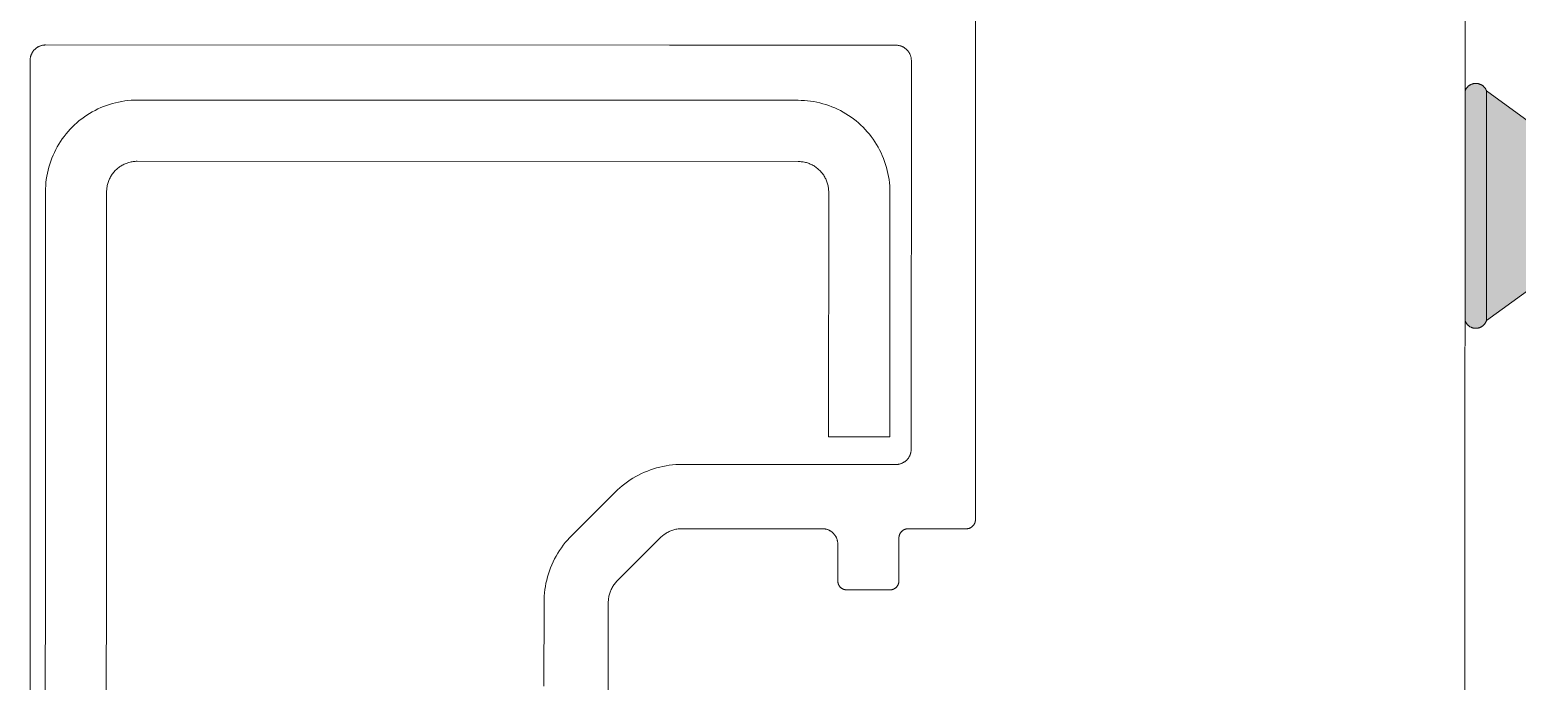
# Model space of a CAD drawing. Header units: metres. Extents: x 19 to 230, y -653 to -519.
# Drawn here: x 27.06818 to 27.1168, y -529.98533 to -529.96404 of the extents above; entities that cross this region are included whole.
import ezdxf

# ---------------------------------------------------------------- set-up
doc = ezdxf.new("R2010")
doc.units = ezdxf.units.M
doc.header["$LTSCALE"] = 0.0125
for name, color, linetype, lineweight in [('05Fenster', 171, 'Continuous', 15), ('Befestigung', 253, 'Continuous', 5), ('Fenster2', 161, 'Continuous', 5)]:
    doc.layers.add(name, color=color, linetype=linetype, lineweight=lineweight)

# ---------------------------------------------------------------- blocks, each defined once
blk = doc.blocks.new('ElementFe seite')
at = {"layer": 'Befestigung', "linetype": 'Continuous', "lineweight": 0}
h = blk.add_hatch(color=256, dxfattribs=at)
h.paths.add_polyline_path([(52.865, 158.985), (52.365, 158.985), (52.365, 155.085), (52.865, 155.085)])
h.paths.add_polyline_path([(59.1, 160.785), (56.615, 158.985), (56.615, 155.085), (59.1, 153.28)])
h.paths.add_polyline_path([(59.8, 160.785), (59.796, 160.797), (59.792, 160.809), (59.787, 160.821), (59.782, 160.833), (59.776, 160.844), (59.77, 160.855), (59.764, 160.866), (59.757, 160.877), (59.75, 160.888), (59.742, 160.898), (59.734, 160.908), (59.726, 160.918), (59.717, 160.927), (59.708, 160.937), (59.699, 160.945), (59.69, 160.954), (59.68, 160.962), (59.67, 160.97), (59.66, 160.977), (59.649, 160.984), (59.638, 160.991), (59.627, 160.998), (59.616, 161.004), (59.604, 161.009), (59.593, 161.014), (59.581, 161.019), (59.569, 161.023), (59.557, 161.027), (59.545, 161.031), (59.532, 161.034), (59.52, 161.037), (59.507, 161.039), (59.495, 161.041), (59.482, 161.042), (59.469, 161.043), (59.456, 161.043), (59.444, 161.043), (59.431, 161.043), (59.418, 161.042), (59.405, 161.041), (59.393, 161.039), (59.38, 161.037), (59.368, 161.034), (59.355, 161.031), (59.343, 161.027), (59.331, 161.023), (59.319, 161.019), (59.307, 161.014), (59.296, 161.009), (59.284, 161.004), (59.273, 160.998), (59.262, 160.991), (59.251, 160.984), (59.24, 160.977), (59.23, 160.97), (59.22, 160.962), (59.21, 160.954), (59.201, 160.945), (59.192, 160.937), (59.183, 160.927), (59.174, 160.918), (59.166, 160.908), (59.158, 160.898), (59.15, 160.888), (59.143, 160.877), (59.136, 160.866), (59.13, 160.855), (59.124, 160.844), (59.118, 160.833), (59.113, 160.821), (59.108, 160.809), (59.104, 160.797), (59.1, 160.785), (59.1, 153.28), (59.105, 153.268), (59.11, 153.256), (59.116, 153.245), (59.122, 153.233), (59.129, 153.222), (59.136, 153.211), (59.143, 153.2), (59.151, 153.189), (59.159, 153.179), (59.167, 153.169), (59.176, 153.159), (59.185, 153.15), (59.194, 153.141), (59.204, 153.132), (59.214, 153.124), (59.224, 153.116), (59.235, 153.108), (59.246, 153.101), (59.257, 153.094), (59.268, 153.087), (59.28, 153.081), (59.292, 153.075), (59.304, 153.07), (59.316, 153.065), (59.328, 153.061), (59.34, 153.057), (59.353, 153.053), (59.366, 153.05), (59.378, 153.047), (59.391, 153.045), (59.404, 153.043), (59.417, 153.042), (59.43, 153.041), (59.443, 153.04), (59.457, 153.04), (59.47, 153.041), (59.483, 153.042), (59.496, 153.043), (59.509, 153.045), (59.522, 153.047), (59.534, 153.05), (59.547, 153.053), (59.56, 153.057), (59.572, 153.061), (59.584, 153.065), (59.596, 153.07), (59.608, 153.075), (59.62, 153.081), (59.632, 153.087), (59.643, 153.094), (59.654, 153.101), (59.665, 153.108), (59.676, 153.116), (59.686, 153.124), (59.696, 153.132), (59.706, 153.141), (59.715, 153.15), (59.724, 153.159), (59.733, 153.169), (59.741, 153.179), (59.749, 153.189), (59.757, 153.2), (59.764, 153.211), (59.771, 153.222), (59.778, 153.233), (59.784, 153.245), (59.79, 153.256), (59.795, 153.268), (59.8, 153.28)])
at = {"layer": 'Befestigung', "linetype": 'Continuous', "lineweight": 5}
for points in [[(59.1, 160.785), (59.104, 160.797), (59.108, 160.809), (59.113, 160.821), (59.118, 160.833), (59.124, 160.844), (59.13, 160.855), (59.136, 160.866), (59.143, 160.877), (59.15, 160.888), (59.158, 160.898), (59.166, 160.908), (59.174, 160.918), (59.183, 160.927), (59.192, 160.937), (59.201, 160.945), (59.21, 160.954), (59.22, 160.962), (59.23, 160.97), (59.24, 160.977), (59.251, 160.984), (59.262, 160.991), (59.273, 160.998), (59.284, 161.004), (59.296, 161.009), (59.307, 161.014), (59.319, 161.019), (59.331, 161.023), (59.343, 161.027), (59.355, 161.031), (59.368, 161.034), (59.38, 161.037), (59.393, 161.039), (59.405, 161.041), (59.418, 161.042), (59.431, 161.043), (59.444, 161.043), (59.456, 161.043), (59.469, 161.043), (59.482, 161.042), (59.495, 161.041), (59.507, 161.039), (59.52, 161.037), (59.532, 161.034), (59.545, 161.031), (59.557, 161.027), (59.569, 161.023), (59.581, 161.019), (59.593, 161.014), (59.604, 161.009), (59.616, 161.004), (59.627, 160.998), (59.638, 160.991), (59.649, 160.984), (59.66, 160.977), (59.67, 160.97), (59.68, 160.962), (59.69, 160.954), (59.699, 160.945), (59.708, 160.937), (59.717, 160.927), (59.726, 160.918), (59.734, 160.908), (59.742, 160.898), (59.75, 160.888), (59.757, 160.877), (59.764, 160.866), (59.77, 160.855), (59.776, 160.844), (59.782, 160.833), (59.787, 160.821), (59.792, 160.809), (59.796, 160.797), (59.8, 160.785)], [(59.1, 153.28), (59.1, 160.785)], [(59.8, 160.785), (59.8, 153.28)], [(59.8, 153.28), (59.795, 153.268), (59.79, 153.256), (59.784, 153.245), (59.778, 153.233), (59.771, 153.222), (59.764, 153.211), (59.757, 153.2), (59.749, 153.189), (59.741, 153.179), (59.733, 153.169), (59.724, 153.159), (59.715, 153.15), (59.706, 153.141), (59.696, 153.132), (59.686, 153.124), (59.676, 153.116), (59.665, 153.108), (59.654, 153.101), (59.643, 153.094), (59.632, 153.087), (59.62, 153.081), (59.608, 153.075), (59.596, 153.07), (59.584, 153.065), (59.572, 153.061), (59.56, 153.057), (59.547, 153.053), (59.534, 153.05), (59.522, 153.047), (59.509, 153.045), (59.496, 153.043), (59.483, 153.042), (59.47, 153.041), (59.457, 153.04), (59.443, 153.04), (59.43, 153.041), (59.417, 153.042), (59.404, 153.043), (59.391, 153.045), (59.378, 153.047), (59.366, 153.05), (59.353, 153.053), (59.34, 153.057), (59.328, 153.061), (59.316, 153.065), (59.304, 153.07), (59.292, 153.075), (59.28, 153.081), (59.268, 153.087), (59.257, 153.094), (59.246, 153.101), (59.235, 153.108), (59.224, 153.116), (59.214, 153.124), (59.204, 153.132), (59.194, 153.141), (59.185, 153.15), (59.176, 153.159), (59.167, 153.169), (59.159, 153.179), (59.151, 153.189), (59.143, 153.2), (59.136, 153.211), (59.129, 153.222), (59.122, 153.233), (59.116, 153.245), (59.11, 153.256), (59.105, 153.268), (59.1, 153.28)]]:
    blk.add_lwpolyline(points, dxfattribs=at)
blk.add_lwpolyline([(59.1, 160.785), (59.1, 153.28), (56.615, 155.085), (56.615, 158.985)], close=True, dxfattribs=at)
at = {"layer": 'Fenster2', "flags": 128}
for points in [[(106.699, 152.3), (106.699, 193.899)], [(104.199, 156.6), (104.199, 186.2)], [(106.199, 186.2), (106.199, 156.6)], [(59.8, 176.047), (59.8, 147.2)], [(87.799, 170.014), (87.799, 175.4)], [(89.899, 172.753), (89.899, 170.014)], [(87.507, 169.307), (87.53, 169.331), (87.553, 169.357), (87.575, 169.383), (87.596, 169.41), (87.616, 169.437), (87.636, 169.466), (87.654, 169.494), (87.671, 169.524), (87.687, 169.554), (87.703, 169.585), (87.717, 169.616), (87.73, 169.647), (87.742, 169.679), (87.753, 169.712), (87.762, 169.744), (87.771, 169.777), (87.779, 169.811), (87.785, 169.844), (87.79, 169.878), (87.794, 169.912), (87.797, 169.946), (87.799, 169.98), (87.799, 170.014)], [(89.899, 170.014), (89.898, 169.908), (89.892, 169.802), (89.883, 169.697), (89.871, 169.592), (89.854, 169.487), (89.835, 169.383), (89.811, 169.28), (89.785, 169.178), (89.754, 169.076), (89.72, 168.976), (89.683, 168.877), (89.643, 168.779), (89.599, 168.683), (89.552, 168.588), (89.502, 168.495), (89.448, 168.403), (89.392, 168.314), (89.332, 168.226), (89.27, 168.141), (89.204, 168.058), (89.136, 167.977), (89.065, 167.898), (88.991, 167.822)], [(78.299, 169.3), (78.3, 169.31), (78.3, 169.32), (78.301, 169.33), (78.302, 169.341), (78.304, 169.351), (78.306, 169.361), (78.308, 169.371), (78.311, 169.381), (78.314, 169.391), (78.317, 169.4), (78.32, 169.41), (78.324, 169.419), (78.329, 169.429), (78.333, 169.438), (78.338, 169.447), (78.343, 169.456), (78.349, 169.464), (78.354, 169.473), (78.36, 169.481), (78.367, 169.489), (78.373, 169.497), (78.38, 169.505), (78.387, 169.512), (78.395, 169.519), (78.402, 169.526), (78.41, 169.533), (78.418, 169.539), (78.426, 169.545), (78.435, 169.551), (78.444, 169.556), (78.452, 169.561), (78.461, 169.566), (78.471, 169.571), (78.48, 169.575), (78.489, 169.579), (78.499, 169.582), (78.509, 169.586), (78.519, 169.589), (78.528, 169.591), (78.538, 169.594), (78.548, 169.595), (78.559, 169.597), (78.569, 169.598), (78.579, 169.599), (78.589, 169.6), (78.599, 169.6)], [(78.299, 167.9), (78.299, 169.3)], [(78.599, 169.6), (79.999, 169.6)], [(79.999, 169.6), (80.01, 169.6), (80.02, 169.599), (80.03, 169.598), (80.04, 169.597), (80.05, 169.595), (80.061, 169.594), (80.07, 169.591), (80.08, 169.589), (80.09, 169.586), (80.1, 169.582), (80.11, 169.579), (80.119, 169.575), (80.128, 169.571), (80.137, 169.566), (80.146, 169.561), (80.155, 169.556), (80.164, 169.551), (80.172, 169.545), (80.181, 169.539), (80.189, 169.533), (80.197, 169.526), (80.204, 169.519), (80.212, 169.512), (80.219, 169.505), (80.226, 169.497), (80.232, 169.489), (80.239, 169.481), (80.245, 169.473), (80.25, 169.464), (80.256, 169.456), (80.261, 169.447), (80.266, 169.438), (80.27, 169.429), (80.275, 169.419), (80.279, 169.41), (80.282, 169.4), (80.285, 169.391), (80.288, 169.381), (80.291, 169.371), (80.293, 169.361), (80.295, 169.351), (80.297, 169.341), (80.298, 169.33), (80.299, 169.32), (80.299, 169.31), (80.299, 169.3)], [(80.299, 169.3), (80.299, 168.1)], [(86.092, 167.893), (87.507, 169.307)], [(77.999, 167.6), (78.01, 167.6), (78.02, 167.601), (78.03, 167.601), (78.04, 167.603), (78.05, 167.604), (78.061, 167.606), (78.07, 167.608), (78.08, 167.611), (78.09, 167.614), (78.1, 167.617), (78.11, 167.621), (78.119, 167.625), (78.128, 167.629), (78.137, 167.633), (78.146, 167.638), (78.155, 167.643), (78.164, 167.649), (78.172, 167.655), (78.181, 167.661), (78.189, 167.667), (78.197, 167.674), (78.204, 167.681), (78.212, 167.688), (78.219, 167.695), (78.226, 167.703), (78.232, 167.71), (78.239, 167.719), (78.245, 167.727), (78.25, 167.735), (78.256, 167.744), (78.261, 167.753), (78.266, 167.762), (78.27, 167.771), (78.275, 167.78), (78.279, 167.79), (78.282, 167.799), (78.285, 167.809), (78.288, 167.819), (78.291, 167.829), (78.293, 167.839), (78.295, 167.849), (78.297, 167.859), (78.298, 167.869), (78.299, 167.879), (78.299, 167.89), (78.299, 167.9)], [(80.299, 168.1), (80.3, 168.083), (80.301, 168.066), (80.302, 168.049), (80.304, 168.032), (80.307, 168.015), (80.31, 167.998), (80.314, 167.981), (80.318, 167.965), (80.323, 167.949), (80.328, 167.932), (80.334, 167.916), (80.341, 167.901), (80.348, 167.885), (80.356, 167.87), (80.364, 167.855), (80.372, 167.84), (80.381, 167.826), (80.391, 167.811), (80.401, 167.798), (80.412, 167.784), (80.423, 167.771), (80.434, 167.759), (80.446, 167.746), (80.458, 167.734), (80.471, 167.723), (80.484, 167.712), (80.497, 167.701), (80.511, 167.691), (80.525, 167.682), (80.54, 167.673), (80.554, 167.664), (80.569, 167.656), (80.585, 167.648), (80.6, 167.641), (80.616, 167.635), (80.632, 167.629), (80.648, 167.623), (80.665, 167.618), (80.681, 167.614), (80.698, 167.61), (80.715, 167.607), (80.731, 167.604), (80.748, 167.602), (80.765, 167.601), (80.782, 167.6), (80.799, 167.6)], [(85.385, 167.6), (85.419, 167.6), (85.453, 167.602), (85.488, 167.605), (85.521, 167.609), (85.555, 167.614), (85.589, 167.621), (85.622, 167.628), (85.655, 167.637), (85.688, 167.647), (85.72, 167.658), (85.752, 167.67), (85.784, 167.683), (85.815, 167.697), (85.845, 167.712), (85.875, 167.728), (85.905, 167.745), (85.934, 167.764), (85.962, 167.783), (85.989, 167.803), (86.016, 167.824), (86.042, 167.846), (86.068, 167.869), (86.092, 167.893)], [(88.991, 167.822), (87.577, 166.408)], [(75.799, 167.3), (75.8, 167.31), (75.8, 167.32), (75.801, 167.33), (75.802, 167.341), (75.804, 167.351), (75.806, 167.361), (75.808, 167.371), (75.811, 167.381), (75.814, 167.391), (75.817, 167.4), (75.82, 167.41), (75.824, 167.419), (75.829, 167.429), (75.833, 167.438), (75.838, 167.447), (75.843, 167.456), (75.849, 167.464), (75.854, 167.473), (75.86, 167.481), (75.867, 167.489), (75.873, 167.497), (75.88, 167.505), (75.887, 167.512), (75.895, 167.519), (75.902, 167.526), (75.91, 167.533), (75.918, 167.539), (75.926, 167.545), (75.935, 167.551), (75.944, 167.556), (75.952, 167.561), (75.961, 167.566), (75.971, 167.571), (75.98, 167.575), (75.989, 167.579), (75.999, 167.582), (76.009, 167.586), (76.019, 167.589), (76.028, 167.591), (76.038, 167.594), (76.048, 167.595), (76.059, 167.597), (76.069, 167.598), (76.079, 167.599), (76.089, 167.6), (76.099, 167.6)], [(75.799, 150.2), (75.799, 167.3)], [(76.099, 167.6), (77.999, 167.6)], [(80.799, 167.6), (85.385, 167.6)], [(87.577, 166.408), (87.501, 166.334), (87.423, 166.263), (87.342, 166.195), (87.258, 166.13), (87.173, 166.067), (87.085, 166.008), (86.996, 165.951), (86.905, 165.898), (86.811, 165.847), (86.717, 165.8), (86.62, 165.756), (86.522, 165.716), (86.423, 165.679), (86.323, 165.645), (86.222, 165.615), (86.119, 165.588), (86.016, 165.565), (85.912, 165.545), (85.807, 165.529), (85.702, 165.516), (85.597, 165.507), (85.491, 165.502), (85.385, 165.5)], [(78.399, 165.5), (78.382, 165.5), (78.365, 165.499), (78.348, 165.497), (78.331, 165.495), (78.315, 165.493), (78.298, 165.489), (78.281, 165.486), (78.265, 165.481), (78.248, 165.476), (78.232, 165.471), (78.216, 165.465), (78.2, 165.458), (78.185, 165.451), (78.169, 165.444), (78.154, 165.436), (78.14, 165.427), (78.125, 165.418), (78.111, 165.408), (78.097, 165.398), (78.084, 165.388), (78.071, 165.377), (78.058, 165.365), (78.046, 165.353), (78.034, 165.341), (78.023, 165.328), (78.012, 165.315), (78.001, 165.302), (77.991, 165.288), (77.981, 165.274), (77.972, 165.26), (77.964, 165.245), (77.956, 165.23), (77.948, 165.215), (77.941, 165.199), (77.934, 165.183), (77.928, 165.167), (77.923, 165.151), (77.918, 165.135), (77.914, 165.118), (77.91, 165.102), (77.907, 165.085), (77.904, 165.068), (77.902, 165.051), (77.901, 165.034), (77.9, 165.017), (77.899, 165)], [(85.385, 165.5), (78.399, 165.5)], [(77.899, 165), (77.899, 152.3)], [(78.599, 164.6), (80.599, 164.6)], [(78.599, 156.6), (78.599, 164.6)], [(80.599, 164.6), (80.599, 156.6)], [(81.599, 153.6), (81.497, 153.602), (81.395, 153.607), (81.293, 153.616), (81.191, 153.628), (81.09, 153.643), (80.989, 153.663), (80.889, 153.685), (80.79, 153.711), (80.692, 153.74), (80.595, 153.773), (80.499, 153.809), (80.404, 153.848), (80.311, 153.891), (80.219, 153.936), (80.129, 153.985), (80.041, 154.037), (79.954, 154.091), (79.869, 154.149), (79.787, 154.209), (79.706, 154.273), (79.628, 154.339), (79.552, 154.407), (79.478, 154.478), (79.407, 154.552), (79.338, 154.628), (79.272, 154.707), (79.209, 154.787), (79.149, 154.87), (79.091, 154.954), (79.036, 155.041), (78.984, 155.129), (78.936, 155.22), (78.89, 155.311), (78.848, 155.405), (78.809, 155.499), (78.773, 155.595), (78.74, 155.692), (78.711, 155.79), (78.685, 155.89), (78.662, 155.989), (78.643, 156.09), (78.627, 156.191), (78.615, 156.293), (78.606, 156.395), (78.601, 156.497), (78.599, 156.6)], [(80.599, 156.6), (80.6, 156.566), (80.602, 156.532), (80.605, 156.498), (80.609, 156.464), (80.614, 156.43), (80.62, 156.396), (80.628, 156.363), (80.637, 156.33), (80.646, 156.297), (80.657, 156.265), (80.669, 156.233), (80.682, 156.201), (80.696, 156.17), (80.712, 156.14), (80.728, 156.11), (80.745, 156.08), (80.763, 156.051), (80.782, 156.023), (80.803, 155.996), (80.824, 155.969), (80.846, 155.943), (80.869, 155.917), (80.892, 155.893), (80.917, 155.869), (80.942, 155.846), (80.968, 155.824), (80.995, 155.803), (81.023, 155.783), (81.051, 155.764), (81.08, 155.745), (81.109, 155.728), (81.139, 155.712), (81.17, 155.697), (81.201, 155.683), (81.233, 155.67), (81.265, 155.658), (81.297, 155.647), (81.33, 155.637), (81.363, 155.628), (81.396, 155.621), (81.43, 155.614), (81.463, 155.609), (81.497, 155.605), (81.531, 155.602), (81.565, 155.6), (81.599, 155.6)], [(103.199, 155.6), (103.234, 155.6), (103.268, 155.602), (103.302, 155.605), (103.336, 155.609), (103.369, 155.614), (103.403, 155.621), (103.436, 155.628), (103.469, 155.637), (103.502, 155.647), (103.534, 155.658), (103.566, 155.67), (103.598, 155.683), (103.629, 155.697), (103.659, 155.712), (103.69, 155.728), (103.719, 155.745), (103.748, 155.764), (103.776, 155.783), (103.804, 155.803), (103.831, 155.824), (103.857, 155.846), (103.882, 155.869), (103.907, 155.893), (103.93, 155.917), (103.953, 155.943), (103.975, 155.969), (103.996, 155.996), (104.016, 156.023), (104.036, 156.051), (104.054, 156.08), (104.071, 156.11), (104.087, 156.14), (104.103, 156.17), (104.117, 156.201), (104.13, 156.233), (104.142, 156.265), (104.153, 156.297), (104.162, 156.33), (104.171, 156.363), (104.179, 156.396), (104.185, 156.43), (104.19, 156.464), (104.194, 156.498), (104.197, 156.532), (104.199, 156.566), (104.199, 156.6)], [(106.199, 156.6), (106.198, 156.497), (106.192, 156.395), (106.184, 156.293), (106.171, 156.191), (106.156, 156.09), (106.137, 155.989), (106.114, 155.89), (106.088, 155.79), (106.059, 155.692), (106.026, 155.595), (105.99, 155.499), (105.951, 155.405), (105.909, 155.311), (105.863, 155.22), (105.814, 155.129), (105.763, 155.041), (105.708, 154.954), (105.65, 154.87), (105.59, 154.787), (105.527, 154.707), (105.461, 154.628), (105.392, 154.552), (105.321, 154.478), (105.247, 154.407), (105.171, 154.339), (105.093, 154.273), (105.012, 154.209), (104.929, 154.149), (104.845, 154.091), (104.758, 154.037), (104.67, 153.985), (104.58, 153.936), (104.488, 153.891), (104.395, 153.848), (104.3, 153.809), (104.204, 153.773), (104.107, 153.74), (104.009, 153.711), (103.91, 153.685), (103.81, 153.663), (103.709, 153.643), (103.608, 153.628), (103.506, 153.616), (103.404, 153.607), (103.302, 153.602), (103.199, 153.6)], [(81.599, 155.6), (103.199, 155.6)], [(103.199, 153.6), (81.599, 153.6)], [(77.899, 152.3), (77.9, 152.283), (77.901, 152.266), (77.902, 152.249), (77.904, 152.232), (77.907, 152.215), (77.91, 152.198), (77.914, 152.181), (77.918, 152.165), (77.923, 152.149), (77.928, 152.132), (77.934, 152.116), (77.941, 152.101), (77.948, 152.085), (77.956, 152.07), (77.964, 152.055), (77.972, 152.04), (77.981, 152.026), (77.991, 152.011), (78.001, 151.998), (78.012, 151.984), (78.023, 151.971), (78.034, 151.959), (78.046, 151.946), (78.058, 151.934), (78.071, 151.923), (78.084, 151.912), (78.097, 151.901), (78.111, 151.891), (78.125, 151.882), (78.14, 151.873), (78.154, 151.864), (78.169, 151.856), (78.185, 151.848), (78.2, 151.841), (78.216, 151.835), (78.232, 151.829), (78.248, 151.823), (78.265, 151.818), (78.281, 151.814), (78.298, 151.81), (78.315, 151.807), (78.331, 151.804), (78.348, 151.802), (78.365, 151.801), (78.382, 151.8), (78.399, 151.8)], [(106.199, 151.8), (106.217, 151.8), (106.234, 151.801), (106.251, 151.802), (106.268, 151.804), (106.284, 151.807), (106.301, 151.81), (106.318, 151.814), (106.334, 151.818), (106.351, 151.823), (106.367, 151.829), (106.383, 151.835), (106.399, 151.841), (106.414, 151.848), (106.429, 151.856), (106.445, 151.864), (106.459, 151.873), (106.474, 151.882), (106.488, 151.891), (106.502, 151.901), (106.515, 151.912), (106.528, 151.923), (106.541, 151.934), (106.553, 151.946), (106.565, 151.959), (106.576, 151.971), (106.587, 151.984), (106.598, 151.998), (106.608, 152.011), (106.618, 152.026), (106.627, 152.04), (106.635, 152.055), (106.643, 152.07), (106.651, 152.085), (106.658, 152.101), (106.665, 152.116), (106.671, 152.132), (106.676, 152.149), (106.681, 152.165), (106.685, 152.181), (106.689, 152.198), (106.692, 152.215), (106.695, 152.232), (106.697, 152.249), (106.698, 152.266), (106.699, 152.283), (106.699, 152.3)], [(78.399, 151.8), (85.799, 151.8)], [(85.799, 151.8), (106.199, 151.8)]]:
    blk.add_lwpolyline(points, dxfattribs=at)

msp = doc.modelspace()

# ---------------------------------------------------------------- block references
at = {"layer": '05Fenster', "xscale": 0.001, "yscale": 0.001, "zscale": 0.001, "rotation": 179.98}
msp.add_blockref('ElementFe seite', (27.174949, -529.812774), dxfattribs=at)

doc.saveas('drawing.dxf')
